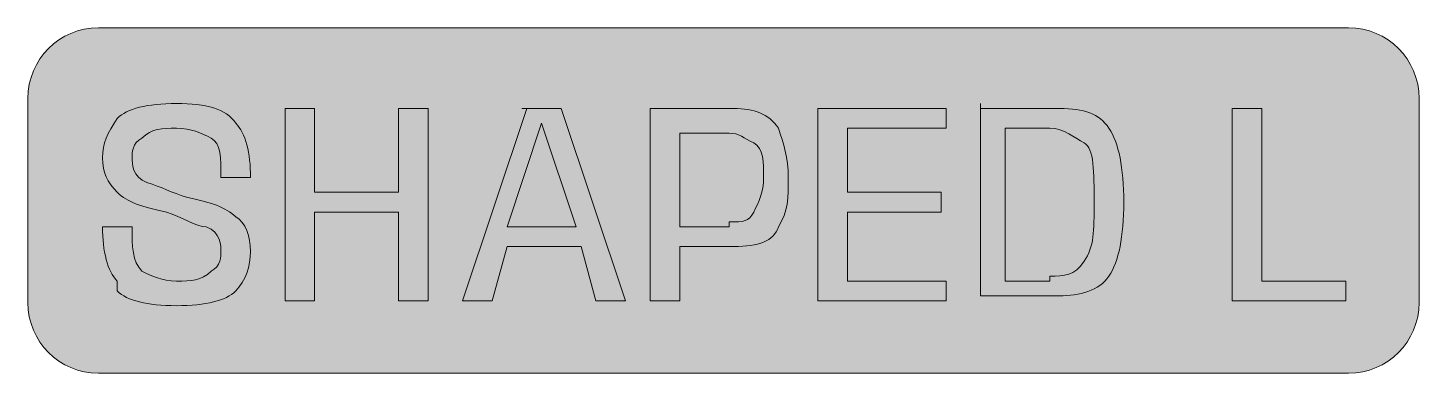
# Model space of a CAD drawing. Header units: millimetres. Extents: x 141 to 213, y 127 to 237.
# Drawn here: x 140.6 to 150.55, y 141.57 to 144.04 of the extents above.
import ezdxf

# ---------------------------------------------------------------- set-up
doc = ezdxf.new("R2010")
doc.units = ezdxf.units.MM
doc.header["$MEASUREMENT"] = 0
doc.layers.add('whiteforDXF', color=7, linetype='Continuous', lineweight=0)

msp = doc.modelspace()

# ---------------------------------------------------------------- hatches: boundary and pattern name
at = {"layer": 'whiteforDXF', "true_color": 0x000000, "transparency": 33554687}
h = msp.add_hatch(color=18, dxfattribs=at)
h.dxf.hatch_style = 2
edge = h.paths.add_edge_path()
edge.add_spline(control_points=[(150.0476, 141.5716), (150.0476, 141.5716), (141.1086, 141.5716), (141.1086, 141.5716), (140.8296, 141.5716), (140.6034, 141.7978), (140.6034, 142.0768), (140.6034, 142.0768), (140.6034, 143.5382), (140.6034, 143.5382), (140.6034, 143.8172), (140.8296, 144.0434), (141.1086, 144.0434), (141.1086, 144.0434), (150.0476, 144.0434), (150.0476, 144.0434), (150.3266, 144.0434), (150.5528, 143.8172), (150.5528, 143.5382), (150.5528, 143.5382), (150.5528, 142.0768), (150.5528, 142.0768), (150.5528, 141.7978), (150.3266, 141.5716), (150.0476, 141.5716)], knot_values=[0, 0, 0, 0, 1, 1, 1, 2, 2, 2, 3, 3, 3, 4, 4, 4, 5, 5, 5, 6, 6, 6, 7, 7, 7, 8, 8, 8, 8], degree=3, periodic=0)

# ---------------------------------------------------------------- linework, layer by layer
at = {"layer": 'whiteforDXF', "color": 18, "lineweight": 0, "true_color": 0x000000}
for points in [[(142.4428, 143.4659), (142.6545, 143.4659), (142.6545, 142.8662), (143.2542, 142.8662), (143.2542, 143.4659), (143.4659, 143.4659), (143.4659, 142.0901), (143.2542, 142.0901), (143.2542, 142.7251), (142.6545, 142.7251), (142.6545, 142.0901), (142.4428, 142.0901)], [(142.4428, 143.4659), (142.6545, 143.4659), (142.6545, 142.8662), (143.2542, 142.8662), (143.2542, 143.4659), (143.4659, 143.4659), (143.4659, 142.0901), (143.2542, 142.0901), (143.2542, 142.7251), (142.6545, 142.7251), (142.6545, 142.0901), (142.4428, 142.0901)], [(144.1362, 143.4659), (144.4184, 143.4659), (144.877, 142.0901), (144.6653, 142.0901), (144.5595, 142.4781), (144.0303, 142.4781), (143.9245, 142.0901), (143.7128, 142.0901), (144.1715, 143.4659)], [(144.1362, 143.4659), (144.4184, 143.4659), (144.877, 142.0901), (144.6653, 142.0901), (144.5595, 142.4781), (144.0303, 142.4781), (143.9245, 142.0901), (143.7128, 142.0901), (144.1715, 143.4659)], [(146.2528, 143.4659), (147.1701, 143.4659), (147.1701, 143.3248), (146.4645, 143.3248), (146.4645, 142.8662), (147.1348, 142.8662), (147.1348, 142.7251), (146.4645, 142.7251), (146.4645, 142.2312), (147.1701, 142.2312), (147.1701, 142.0901), (146.2528, 142.0901), (146.2528, 143.4659)], [(146.2528, 143.4659), (147.1701, 143.4659), (147.1701, 143.3248), (146.4645, 143.3248), (146.4645, 142.8662), (147.1348, 142.8662), (147.1348, 142.7251), (146.4645, 142.7251), (146.4645, 142.2312), (147.1701, 142.2312), (147.1701, 142.0901), (146.2528, 142.0901), (146.2528, 143.4659)], [(149.2162, 143.4659), (149.4278, 143.4659), (149.4278, 142.2312), (150.0276, 142.2312), (150.0276, 142.0901), (149.2162, 142.0901)], [(149.2162, 143.4659), (149.4278, 143.4659), (149.4278, 142.2312), (150.0276, 142.2312), (150.0276, 142.0901), (149.2162, 142.0901)], [(144.5242, 142.6192), (144.2773, 143.3601), (144.2773, 143.3601), (144.0303, 142.6192), (144.489, 142.6192)], [(144.5242, 142.6192), (144.2773, 143.3601), (144.2773, 143.3601), (144.0303, 142.6192), (144.489, 142.6192)]]:
    msp.add_lwpolyline(points, close=True, dxfattribs=at)
at = {"layer": 'whiteforDXF'}
for points in [[(142.4428, 143.4659), (142.6545, 143.4659), (142.6545, 142.8662), (143.2542, 142.8662), (143.2542, 143.4659), (143.4659, 143.4659), (143.4659, 142.0901), (143.2542, 142.0901), (143.2542, 142.7251), (142.6545, 142.7251), (142.6545, 142.0901), (142.4428, 142.0901)], [(146.2528, 143.4659), (147.1701, 143.4659), (147.1701, 143.3248), (146.4645, 143.3248), (146.4645, 142.8662), (147.1348, 142.8662), (147.1348, 142.7251), (146.4645, 142.7251), (146.4645, 142.2312), (147.1701, 142.2312), (147.1701, 142.0901), (146.2528, 142.0901), (146.2528, 143.4659)], [(149.2162, 143.4659), (149.4278, 143.4659), (149.4278, 142.2312), (150.0276, 142.2312), (150.0276, 142.0901), (149.2162, 142.0901)]]:
    msp.add_lwpolyline(points, close=True, dxfattribs=at)
for points, knots in [([(150.0476, 141.5716), (150.0476, 141.5716), (141.1086, 141.5716), (141.1086, 141.5716), (140.8296, 141.5716), (140.6034, 141.7978), (140.6034, 142.0768), (140.6034, 142.0768), (140.6034, 143.5382), (140.6034, 143.5382), (140.6034, 143.8172), (140.8296, 144.0434), (141.1086, 144.0434), (141.1086, 144.0434), (150.0476, 144.0434), (150.0476, 144.0434), (150.3266, 144.0434), (150.5528, 143.8172), (150.5528, 143.5382), (150.5528, 143.5382), (150.5528, 142.0768), (150.5528, 142.0768), (150.5528, 141.7978), (150.3266, 141.5716), (150.0476, 141.5716)], [0, 0, 0, 0, 1, 1, 1, 2, 2, 2, 3, 3, 3, 4, 4, 4, 5, 5, 5, 6, 6, 6, 7, 7, 7, 8, 8, 8, 8]), ([(141.2434, 142.2312), (141.1728, 142.3017), (141.1376, 142.4428), (141.1376, 142.6192), (141.1376, 142.6192), (141.3492, 142.6192), (141.3492, 142.6192), (141.3492, 142.4781), (141.3492, 142.3723), (141.4198, 142.3017), (141.4903, 142.2665), (141.5609, 142.2312), (141.6667, 142.2312), (141.7726, 142.2312), (141.8431, 142.2312), (141.9137, 142.3017), (141.9842, 142.337), (141.9842, 142.4076), (141.9842, 142.4428), (141.9842, 142.4781), (141.9842, 142.584), (141.8784, 142.6192), (141.8078, 142.6192), (141.702, 142.6898), (141.5962, 142.7251), (141.4198, 142.7603), (141.314, 142.7956), (141.2434, 142.8662), (141.1728, 142.9367), (141.1376, 143.0073), (141.1376, 143.1131), (141.1376, 143.219), (141.1728, 143.2895), (141.2434, 143.3953), (141.314, 143.4659), (141.4551, 143.5012), (141.6667, 143.5012), (141.8784, 143.5012), (142.0195, 143.4659), (142.0901, 143.3601), (142.1606, 143.2895), (142.1959, 143.1484), (142.1959, 142.972), (142.1959, 142.972), (141.9842, 142.972), (141.9842, 142.972), (141.9842, 143.1131), (141.9842, 143.219), (141.9137, 143.2542), (141.8431, 143.2895), (141.7726, 143.3248), (141.6667, 143.3248), (141.5609, 143.3248), (141.4903, 143.3248), (141.4198, 143.2542), (141.3492, 143.2189), (141.3492, 143.1484), (141.3492, 143.1131), (141.3492, 143.0778), (141.3492, 142.972), (141.4551, 142.9367), (141.5609, 142.9014), (141.6315, 142.8662), (141.7373, 142.8309), (141.9137, 142.7956), (142.0195, 142.7603), (142.0901, 142.6898), (142.1606, 142.6545), (142.1959, 142.5487), (142.1959, 142.4428), (142.1959, 142.337), (142.1606, 142.2312), (142.0901, 142.1606), (142.0195, 142.0901), (141.8784, 142.0548), (141.6667, 142.0548), (141.4551, 142.0548), (141.314, 142.0901), (141.2434, 142.1606), (141.2434, 142.1606), (141.2434, 142.2312), (141.2434, 142.2312)], [0, 0, 0, 0, 1, 1, 1, 2, 2, 2, 3, 3, 3, 4, 4, 4, 5, 5, 5, 6, 6, 6, 7, 7, 7, 8, 8, 8, 9, 9, 9, 10, 10, 10, 11, 11, 11, 12, 12, 12, 13, 13, 13, 14, 14, 14, 15, 15, 15, 16, 16, 16, 17, 17, 17, 18, 18, 18, 19, 19, 19, 20, 20, 20, 21, 21, 21, 22, 22, 22, 23, 23, 23, 24, 24, 24, 25, 25, 25, 26, 26, 26, 27, 27, 27, 27]), ([(147.417, 143.4659), (147.417, 143.4659), (147.9815, 143.4659), (147.9815, 143.4659), (148.1578, 143.4659), (148.2637, 143.4306), (148.3342, 143.3248), (148.4048, 143.219), (148.4401, 143.0426), (148.4401, 142.7956), (148.4401, 142.5487), (148.4048, 142.3723), (148.3342, 142.2665), (148.2637, 142.1606), (148.1226, 142.1254), (147.9815, 142.1254), (147.9815, 142.1254), (147.417, 142.1254), (147.417, 142.1254), (147.417, 142.1254), (147.417, 143.5012), (147.417, 143.5012), (147.417, 143.5012), (147.417, 143.4659), (147.417, 143.4659)], [0, 0, 0, 0, 1, 1, 1, 2, 2, 2, 3, 3, 3, 4, 4, 4, 5, 5, 5, 6, 6, 6, 7, 7, 7, 8, 8, 8, 8]), ([(144.1362, 143.4659), (144.1362, 143.4659), (144.4184, 143.4659), (144.4184, 143.4659), (144.4184, 143.4659), (144.877, 142.0901), (144.877, 142.0901), (144.877, 142.0901), (144.6653, 142.0901), (144.6653, 142.0901), (144.6653, 142.0901), (144.5595, 142.4781), (144.5595, 142.4781), (144.5595, 142.4781), (144.0303, 142.4781), (144.0303, 142.4781), (144.0303, 142.4781), (143.9245, 142.0901), (143.9245, 142.0901), (143.9245, 142.0901), (143.7128, 142.0901), (143.7128, 142.0901), (143.7128, 142.0901), (144.1715, 143.4659), (144.1715, 143.4659), (144.1715, 143.4659), (144.1362, 143.4659), (144.1362, 143.4659)], [0, 0, 0, 0, 1, 1, 1, 2, 2, 2, 3, 3, 3, 4, 4, 4, 5, 5, 5, 6, 6, 6, 7, 7, 7, 8, 8, 8, 9, 9, 9, 9]), ([(145.0534, 143.4659), (145.0534, 143.4659), (145.6531, 143.4659), (145.6531, 143.4659), (145.7942, 143.4659), (145.9001, 143.4306), (145.9706, 143.3248), (146.0059, 143.219), (146.0412, 143.1131), (146.0412, 142.972), (146.0412, 142.8309), (146.0412, 142.7251), (145.9706, 142.6192), (145.9353, 142.5134), (145.8295, 142.4781), (145.6531, 142.4781), (145.6531, 142.4781), (145.2651, 142.4781), (145.2651, 142.4781), (145.2651, 142.4781), (145.2651, 142.0901), (145.2651, 142.0901), (145.2651, 142.0901), (145.0534, 142.0901), (145.0534, 142.0901), (145.0534, 142.0901), (145.0534, 143.4659), (145.0534, 143.4659)], [0, 0, 0, 0, 1, 1, 1, 2, 2, 2, 3, 3, 3, 4, 4, 4, 5, 5, 5, 6, 6, 6, 7, 7, 7, 8, 8, 8, 9, 9, 9, 9]), ([(144.5242, 142.6192), (144.5242, 142.6192), (144.2773, 143.3601), (144.2773, 143.3601), (144.2773, 143.3601), (144.2773, 143.3601), (144.2773, 143.3601), (144.2773, 143.3601), (144.0303, 142.6192), (144.0303, 142.6192), (144.0303, 142.6192), (144.489, 142.6192), (144.489, 142.6192), (144.489, 142.6192), (144.5242, 142.6192), (144.5242, 142.6192), (144.5242, 142.6192), (144.5242, 142.6192), (144.5242, 142.6192)], [0, 0, 0, 0, 1, 1, 1, 2, 2, 2, 3, 3, 3, 4, 4, 4, 5, 5, 5, 6, 6, 6, 6]), ([(145.6178, 142.6545), (145.7237, 142.6545), (145.759, 142.6545), (145.7942, 142.7251), (145.8295, 142.7956), (145.8648, 142.8662), (145.8648, 142.972), (145.8648, 143.0779), (145.8648, 143.1837), (145.7942, 143.219), (145.7237, 143.2543), (145.6884, 143.2895), (145.6178, 143.2895), (145.6178, 143.2895), (145.2651, 143.2895), (145.2651, 143.2895), (145.2651, 143.2895), (145.2651, 142.6193), (145.2651, 142.6193), (145.2651, 142.6193), (145.6178, 142.6193), (145.6178, 142.6193), (145.6178, 142.6193), (145.6178, 142.6545), (145.6178, 142.6545), (145.6178, 142.6545), (145.6178, 142.6545), (145.6178, 142.6545)], [0, 0, 0, 0, 1, 1, 1, 2, 2, 2, 3, 3, 3, 4, 4, 4, 5, 5, 5, 6, 6, 6, 7, 7, 7, 8, 8, 8, 9, 9, 9, 9]), ([(147.9109, 142.2665), (148.0167, 142.2665), (148.0873, 142.2665), (148.1578, 142.3723), (148.2284, 142.4781), (148.2284, 142.584), (148.2284, 142.7956), (148.2284, 143.0073), (148.2284, 143.1837), (148.1578, 143.219), (148.0873, 143.2542), (148.0167, 143.3248), (147.9109, 143.3248), (147.9109, 143.3248), (147.5934, 143.3248), (147.5934, 143.3248), (147.5934, 143.3248), (147.5934, 142.2312), (147.5934, 142.2312), (147.5934, 142.2312), (147.9109, 142.2312), (147.9109, 142.2312), (147.9109, 142.2312), (147.9109, 142.2665), (147.9109, 142.2665), (147.9109, 142.2665), (147.9109, 142.2665), (147.9109, 142.2665)], [0, 0, 0, 0, 1, 1, 1, 2, 2, 2, 3, 3, 3, 4, 4, 4, 5, 5, 5, 6, 6, 6, 7, 7, 7, 8, 8, 8, 9, 9, 9, 9])]:
    msp.add_open_spline(points, degree=3, knots=knots, dxfattribs=at)
at = {"layer": 'whiteforDXF', "color": 18, "lineweight": 0, "true_color": 0x000000}
for points, knots in [([(141.2434, 142.2312), (141.1728, 142.3017), (141.1376, 142.4428), (141.1376, 142.6192), (141.1376, 142.6192), (141.3492, 142.6192), (141.3492, 142.6192), (141.3492, 142.4781), (141.3492, 142.3723), (141.4198, 142.3017), (141.4903, 142.2665), (141.5609, 142.2312), (141.6667, 142.2312), (141.7726, 142.2312), (141.8431, 142.2312), (141.9137, 142.3017), (141.9842, 142.337), (141.9842, 142.4076), (141.9842, 142.4428), (141.9842, 142.4781), (141.9842, 142.584), (141.8784, 142.6192), (141.8078, 142.6192), (141.702, 142.6898), (141.5962, 142.7251), (141.4198, 142.7603), (141.314, 142.7956), (141.2434, 142.8662), (141.1728, 142.9367), (141.1376, 143.0073), (141.1376, 143.1131), (141.1376, 143.219), (141.1728, 143.2895), (141.2434, 143.3953), (141.314, 143.4659), (141.4551, 143.5012), (141.6667, 143.5012), (141.8784, 143.5012), (142.0195, 143.4659), (142.0901, 143.3601), (142.1606, 143.2895), (142.1959, 143.1484), (142.1959, 142.972), (142.1959, 142.972), (141.9842, 142.972), (141.9842, 142.972), (141.9842, 143.1131), (141.9842, 143.219), (141.9137, 143.2542), (141.8431, 143.2895), (141.7726, 143.3248), (141.6667, 143.3248), (141.5609, 143.3248), (141.4903, 143.3248), (141.4198, 143.2542), (141.3492, 143.2189), (141.3492, 143.1484), (141.3492, 143.1131), (141.3492, 143.0778), (141.3492, 142.972), (141.4551, 142.9367), (141.5609, 142.9014), (141.6315, 142.8662), (141.7373, 142.8309), (141.9137, 142.7956), (142.0195, 142.7603), (142.0901, 142.6898), (142.1606, 142.6545), (142.1959, 142.5487), (142.1959, 142.4428), (142.1959, 142.337), (142.1606, 142.2312), (142.0901, 142.1606), (142.0195, 142.0901), (141.8784, 142.0548), (141.6667, 142.0548), (141.4551, 142.0548), (141.314, 142.0901), (141.2434, 142.1606), (141.2434, 142.1606), (141.2434, 142.2312), (141.2434, 142.2312)], [0, 0, 0, 0, 1, 1, 1, 2, 2, 2, 3, 3, 3, 4, 4, 4, 5, 5, 5, 6, 6, 6, 7, 7, 7, 8, 8, 8, 9, 9, 9, 10, 10, 10, 11, 11, 11, 12, 12, 12, 13, 13, 13, 14, 14, 14, 15, 15, 15, 16, 16, 16, 17, 17, 17, 18, 18, 18, 19, 19, 19, 20, 20, 20, 21, 21, 21, 22, 22, 22, 23, 23, 23, 24, 24, 24, 25, 25, 25, 26, 26, 26, 27, 27, 27, 27]), ([(141.2434, 142.2312), (141.1728, 142.3017), (141.1376, 142.4428), (141.1376, 142.6192), (141.1376, 142.6192), (141.3492, 142.6192), (141.3492, 142.6192), (141.3492, 142.4781), (141.3492, 142.3723), (141.4198, 142.3017), (141.4903, 142.2665), (141.5609, 142.2312), (141.6667, 142.2312), (141.7726, 142.2312), (141.8431, 142.2312), (141.9137, 142.3017), (141.9842, 142.337), (141.9842, 142.4076), (141.9842, 142.4428), (141.9842, 142.4781), (141.9842, 142.584), (141.8784, 142.6192), (141.8078, 142.6192), (141.702, 142.6898), (141.5962, 142.7251), (141.4198, 142.7603), (141.314, 142.7956), (141.2434, 142.8662), (141.1728, 142.9367), (141.1376, 143.0073), (141.1376, 143.1131), (141.1376, 143.219), (141.1728, 143.2895), (141.2434, 143.3953), (141.314, 143.4659), (141.4551, 143.5012), (141.6667, 143.5012), (141.8784, 143.5012), (142.0195, 143.4659), (142.0901, 143.3601), (142.1606, 143.2895), (142.1959, 143.1484), (142.1959, 142.972), (142.1959, 142.972), (141.9842, 142.972), (141.9842, 142.972), (141.9842, 143.1131), (141.9842, 143.219), (141.9137, 143.2542), (141.8431, 143.2895), (141.7726, 143.3248), (141.6667, 143.3248), (141.5609, 143.3248), (141.4903, 143.3248), (141.4198, 143.2542), (141.3492, 143.2189), (141.3492, 143.1484), (141.3492, 143.1131), (141.3492, 143.0778), (141.3492, 142.972), (141.4551, 142.9367), (141.5609, 142.9014), (141.6315, 142.8662), (141.7373, 142.8309), (141.9137, 142.7956), (142.0195, 142.7603), (142.0901, 142.6898), (142.1606, 142.6545), (142.1959, 142.5487), (142.1959, 142.4428), (142.1959, 142.337), (142.1606, 142.2312), (142.0901, 142.1606), (142.0195, 142.0901), (141.8784, 142.0548), (141.6667, 142.0548), (141.4551, 142.0548), (141.314, 142.0901), (141.2434, 142.1606), (141.2434, 142.1606), (141.2434, 142.2312), (141.2434, 142.2312)], [0, 0, 0, 0, 1, 1, 1, 2, 2, 2, 3, 3, 3, 4, 4, 4, 5, 5, 5, 6, 6, 6, 7, 7, 7, 8, 8, 8, 9, 9, 9, 10, 10, 10, 11, 11, 11, 12, 12, 12, 13, 13, 13, 14, 14, 14, 15, 15, 15, 16, 16, 16, 17, 17, 17, 18, 18, 18, 19, 19, 19, 20, 20, 20, 21, 21, 21, 22, 22, 22, 23, 23, 23, 24, 24, 24, 25, 25, 25, 26, 26, 26, 27, 27, 27, 27]), ([(147.417, 143.4659), (147.417, 143.4659), (147.9815, 143.4659), (147.9815, 143.4659), (148.1578, 143.4659), (148.2637, 143.4306), (148.3342, 143.3248), (148.4048, 143.219), (148.4401, 143.0426), (148.4401, 142.7956), (148.4401, 142.5487), (148.4048, 142.3723), (148.3342, 142.2665), (148.2637, 142.1606), (148.1226, 142.1254), (147.9815, 142.1254), (147.9815, 142.1254), (147.417, 142.1254), (147.417, 142.1254), (147.417, 142.1254), (147.417, 143.5012), (147.417, 143.5012), (147.417, 143.5012), (147.417, 143.4659), (147.417, 143.4659)], [0, 0, 0, 0, 1, 1, 1, 2, 2, 2, 3, 3, 3, 4, 4, 4, 5, 5, 5, 6, 6, 6, 7, 7, 7, 8, 8, 8, 8]), ([(147.417, 143.4659), (147.417, 143.4659), (147.9815, 143.4659), (147.9815, 143.4659), (148.1578, 143.4659), (148.2637, 143.4306), (148.3342, 143.3248), (148.4048, 143.219), (148.4401, 143.0426), (148.4401, 142.7956), (148.4401, 142.5487), (148.4048, 142.3723), (148.3342, 142.2665), (148.2637, 142.1606), (148.1226, 142.1254), (147.9815, 142.1254), (147.9815, 142.1254), (147.417, 142.1254), (147.417, 142.1254), (147.417, 142.1254), (147.417, 143.5012), (147.417, 143.5012), (147.417, 143.5012), (147.417, 143.4659), (147.417, 143.4659)], [0, 0, 0, 0, 1, 1, 1, 2, 2, 2, 3, 3, 3, 4, 4, 4, 5, 5, 5, 6, 6, 6, 7, 7, 7, 8, 8, 8, 8]), ([(145.0534, 143.4659), (145.0534, 143.4659), (145.6531, 143.4659), (145.6531, 143.4659), (145.7942, 143.4659), (145.9001, 143.4306), (145.9706, 143.3248), (146.0059, 143.219), (146.0412, 143.1131), (146.0412, 142.972), (146.0412, 142.8309), (146.0412, 142.7251), (145.9706, 142.6192), (145.9353, 142.5134), (145.8295, 142.4781), (145.6531, 142.4781), (145.6531, 142.4781), (145.2651, 142.4781), (145.2651, 142.4781), (145.2651, 142.4781), (145.2651, 142.0901), (145.2651, 142.0901), (145.2651, 142.0901), (145.0534, 142.0901), (145.0534, 142.0901), (145.0534, 142.0901), (145.0534, 143.4659), (145.0534, 143.4659)], [0, 0, 0, 0, 1, 1, 1, 2, 2, 2, 3, 3, 3, 4, 4, 4, 5, 5, 5, 6, 6, 6, 7, 7, 7, 8, 8, 8, 9, 9, 9, 9]), ([(145.0534, 143.4659), (145.0534, 143.4659), (145.6531, 143.4659), (145.6531, 143.4659), (145.7942, 143.4659), (145.9001, 143.4306), (145.9706, 143.3248), (146.0059, 143.219), (146.0412, 143.1131), (146.0412, 142.972), (146.0412, 142.8309), (146.0412, 142.7251), (145.9706, 142.6192), (145.9353, 142.5134), (145.8295, 142.4781), (145.6531, 142.4781), (145.6531, 142.4781), (145.2651, 142.4781), (145.2651, 142.4781), (145.2651, 142.4781), (145.2651, 142.0901), (145.2651, 142.0901), (145.2651, 142.0901), (145.0534, 142.0901), (145.0534, 142.0901), (145.0534, 142.0901), (145.0534, 143.4659), (145.0534, 143.4659)], [0, 0, 0, 0, 1, 1, 1, 2, 2, 2, 3, 3, 3, 4, 4, 4, 5, 5, 5, 6, 6, 6, 7, 7, 7, 8, 8, 8, 9, 9, 9, 9]), ([(145.6178, 142.6545), (145.7237, 142.6545), (145.759, 142.6545), (145.7942, 142.7251), (145.8295, 142.7956), (145.8648, 142.8662), (145.8648, 142.972), (145.8648, 143.0779), (145.8648, 143.1837), (145.7942, 143.219), (145.7237, 143.2543), (145.6884, 143.2895), (145.6178, 143.2895), (145.6178, 143.2895), (145.2651, 143.2895), (145.2651, 143.2895), (145.2651, 143.2895), (145.2651, 142.6193), (145.2651, 142.6193), (145.2651, 142.6193), (145.6178, 142.6193), (145.6178, 142.6193), (145.6178, 142.6193), (145.6178, 142.6545), (145.6178, 142.6545)], [0, 0, 0, 0, 1, 1, 1, 2, 2, 2, 3, 3, 3, 4, 4, 4, 5, 5, 5, 6, 6, 6, 7, 7, 7, 8, 8, 8, 8]), ([(145.6178, 142.6545), (145.7237, 142.6545), (145.759, 142.6545), (145.7942, 142.7251), (145.8295, 142.7956), (145.8648, 142.8662), (145.8648, 142.972), (145.8648, 143.0779), (145.8648, 143.1837), (145.7942, 143.219), (145.7237, 143.2543), (145.6884, 143.2895), (145.6178, 143.2895), (145.6178, 143.2895), (145.2651, 143.2895), (145.2651, 143.2895), (145.2651, 143.2895), (145.2651, 142.6193), (145.2651, 142.6193), (145.2651, 142.6193), (145.6178, 142.6193), (145.6178, 142.6193), (145.6178, 142.6193), (145.6178, 142.6545), (145.6178, 142.6545)], [0, 0, 0, 0, 1, 1, 1, 2, 2, 2, 3, 3, 3, 4, 4, 4, 5, 5, 5, 6, 6, 6, 7, 7, 7, 8, 8, 8, 8]), ([(147.9109, 142.2665), (148.0167, 142.2665), (148.0873, 142.2665), (148.1578, 142.3723), (148.2284, 142.4781), (148.2284, 142.584), (148.2284, 142.7956), (148.2284, 143.0073), (148.2284, 143.1837), (148.1578, 143.219), (148.0873, 143.2542), (148.0167, 143.3248), (147.9109, 143.3248), (147.9109, 143.3248), (147.5934, 143.3248), (147.5934, 143.3248), (147.5934, 143.3248), (147.5934, 142.2312), (147.5934, 142.2312), (147.5934, 142.2312), (147.9109, 142.2312), (147.9109, 142.2312), (147.9109, 142.2312), (147.9109, 142.2665), (147.9109, 142.2665)], [0, 0, 0, 0, 1, 1, 1, 2, 2, 2, 3, 3, 3, 4, 4, 4, 5, 5, 5, 6, 6, 6, 7, 7, 7, 8, 8, 8, 8]), ([(147.9109, 142.2665), (148.0167, 142.2665), (148.0873, 142.2665), (148.1578, 142.3723), (148.2284, 142.4781), (148.2284, 142.584), (148.2284, 142.7956), (148.2284, 143.0073), (148.2284, 143.1837), (148.1578, 143.219), (148.0873, 143.2542), (148.0167, 143.3248), (147.9109, 143.3248), (147.9109, 143.3248), (147.5934, 143.3248), (147.5934, 143.3248), (147.5934, 143.3248), (147.5934, 142.2312), (147.5934, 142.2312), (147.5934, 142.2312), (147.9109, 142.2312), (147.9109, 142.2312), (147.9109, 142.2312), (147.9109, 142.2665), (147.9109, 142.2665)], [0, 0, 0, 0, 1, 1, 1, 2, 2, 2, 3, 3, 3, 4, 4, 4, 5, 5, 5, 6, 6, 6, 7, 7, 7, 8, 8, 8, 8])]:
    msp.add_open_spline(points, degree=3, knots=knots, dxfattribs=at)

doc.saveas('drawing.dxf')
